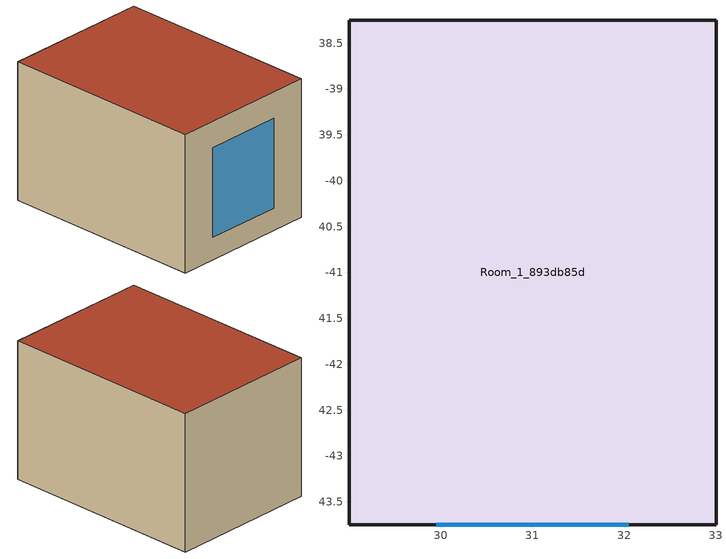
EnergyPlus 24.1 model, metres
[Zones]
Room_1_893db85d
 floor ground (Generic Ground Slab): 33,-38.25 33,-43.75 29,-43.75 29,-38.25 z0
 wall outside (Generic Exterior Wall): 33,-38.25 29,-38.25 29,-43.75 33,-43.75 33,-38.25 z0:3.7
 window (PVSD): 29.95,-43.75 32.05,-43.75 z0.6:3
 roof outside (Generic Roof): 29,-38.25 29,-43.75 33,-43.75 33,-38.25 z3.7
shading: 29.95,-43.75 32.05,-43.75 z0.6:3
[Building]
Simulation_0910_WMB&#13&#10: North Axis {deg}=0; Terrain=City; Solar Distribution=FullExteriorWithReflections
[Site:Location]
Site 1: Latitude {deg}=0; Longitude {deg}=0; Time Zone {hr}=0; Elevation {m}=0
[SizingPeriod:DesignDay] Day of Month=21; Dry-Bulb Temperature Range Modifier Type=DefaultMultipliers; Barometric Pressure {Pa}=101109; Rain Indicator=No; Snow Indicator=No; Daylight Saving Time Indicator=No; Begin Environment Reset Mode=FullResetAtBeginEnvironment
Name | Month | Day Type | Maximum Dry-Bulb Temperature {C} | Daily Dry-Bulb Temperature Range {deltaC} | Humidity Condition Type | Wetbulb or DewPoint at Maximum Dry-Bulb {C} | Wind Speed {m/s} | Wind Direction {deg} | Solar Model Indicator | ASHRAE Clear Sky Optical Depth for Beam Irradiance (taub) | ASHRAE Clear Sky Optical Depth for Diffuse Irradiance (taud) | Enthalpy at Maximum Dry-Bulb {J/kg} | Sky Clearness
SHENZHEN Ann Clg .4% Condns DB=>MWB | 7 | SummerDesignDay | 33.8 | 5.3 | Wetbulb | 26.5 | 3.4 | 220 | ASHRAETau | 0.685 | 1.554
SHENZHEN Ann Clg .4% Condns DP=>MDB | 7 | SummerDesignDay | 30.2 | 5.3 | Dewpoint | 28.2 | 3.4 | 220 | ASHRAETau | 0.685 | 1.554
SHENZHEN Ann Clg .4% Condns Enth=>MDB | 7 | SummerDesignDay | 31.3 | 5.3 | Enthalpy |  | 3.4 | 220 | ASHRAETau | 0.685 | 1.554 | 94500
SHENZHEN Ann Clg .4% Condns WB=>MDB | 7 | SummerDesignDay | 31 | 5.3 | Wetbulb | 28.8 | 3.4 | 220 | ASHRAETau | 0.685 | 1.554
SHENZHEN Ann Htg 99.6% Condns DB | 1 | WinterDesignDay | 6.9 | 0 | Wetbulb | 6.9 | 4.5 | 20 | ASHRAEClearSky |  |  |  | 0
SHENZHEN Ann Htg Wind 99.6% Condns WS=>MCDB | 1 | WinterDesignDay | 11.9 | 0 | Wetbulb | 11.9 | 8.4 | 20 | ASHRAEClearSky |  |  |  | 0
SHENZHEN Ann Hum_n 99.6% Condns DP=>MCDB | 1 | WinterDesignDay | 12.3 | 0 | Dewpoint | -5.1 | 4.5 | 20 | ASHRAEClearSky |  |  |  | 0
[Site:WaterMainsTemperature]
Calculation Method=CorrelationFromWeatherFile
[Material] Thermal Absorptance=0.9
Name | Roughness | Thickness {m} | Conductivity {W/m-K} | Density {kg/m3} | Specific Heat {J/kg-K} | Solar Absorptance | Visible Absorptance
Generic 50mm Insulation | MediumRough | 0.05 | 0.03 | 43 | 1210 | 0.7 | 0.7
Generic Acoustic Tile | MediumSmooth | 0.02 | 0.06 | 368 | 590 | 0.2 | 0.2
Generic Brick | MediumRough | 0.1 | 0.9 | 1920 | 790 | 0.65 | 0.65
Generic Ceiling Air Gap | Smooth | 0.1 | 0.556 | 1.28 | 1000 | 0.7 | 0.7
Generic Gypsum Board | MediumSmooth | 0.0127 | 0.16 | 800 | 1090 | 0.5 | 0.5
Generic HW Concrete | MediumRough | 0.2 | 1.95 | 2240 | 900 | 0.8 | 0.8
Generic LW Concrete | MediumRough | 0.1 | 0.53 | 1280 | 840 | 0.8 | 0.8
Generic Roof Membrane | MediumRough | 0.01 | 0.16 | 1120 | 1460 | 0.65 | 0.65
Generic Wall Air Gap | Smooth | 0.1 | 0.667 | 1.28 | 1000 | 0.7 | 0.7
[WindowMaterial:Glazing]
Window_Material_1: Optical Data Type=SpectralAverage; Thickness {m}=0.003; Solar Transmittance at Normal Incidence=0.6; Front Side Solar Reflectance at Normal Incidence=0.075; Back Side Solar Reflectance at Normal Incidence=0.075; Visible Transmittance at Normal Incidence=0.6; Front Side Visible Reflectance at Normal Incidence=0.075; Back Side Visible Reflectance at Normal Incidence=0.075; Infrared Transmittance at Normal Incidence=0; Front Side Infrared Hemispherical Emissivity=0.84; Back Side Infrared Hemispherical Emissivity=0.84; Conductivity {W/m-K}=0.9; Dirt Correction Factor for Solar and Visible Transmittance=1; Solar Diffusing=No
[WindowMaterial:Blind]
Test_PVSD: Slat Orientation=Horizontal; Slat Width {m}=0.01; Slat Separation {m}=0.14; Slat Thickness {m}=0.005; Slat Angle {deg}=31; Slat Conductivity {W/m-K}=221; Slat Beam Solar Transmittance=0; Front Side Slat Beam Solar Reflectance=0.5; Back Side Slat Beam Solar Reflectance=0.5; Slat Diffuse Solar Transmittance=0; Front Side Slat Diffuse Solar Reflectance=0.5; Back Side Slat Diffuse Solar Reflectance=0.5; Slat Beam Visible Transmittance=0; Front Side Slat Beam Visible Reflectance=0.5; Back Side Slat Beam Visible Reflectance=0.5; Slat Diffuse Visible Transmittance=0; Front Side Slat Diffuse Visible Reflectance=0.5; Back Side Slat Diffuse Visible Reflectance=0.5; Slat Infrared Hemispherical Transmittance=0; Front Side Slat Infrared Hemispherical Emissivity=0.9; Back Side Slat Infrared Hemispherical Emissivity=0.9; Blind to Glass Distance {m}=0.1; Blind Top Opening Multiplier=0.5; Blind Bottom Opening Multiplier=0.5; Blind Left Side Opening Multiplier=0.5; Blind Right Side Opening Multiplier=0.5; Minimum Slat Angle {deg}=0; Maximum Slat Angle {deg}=180
[Construction]
Generic Exterior Wall: Generic Brick, Generic LW Concrete, Generic 50mm Insulation, Generic Wall Air Gap, Generic Gypsum Board
Generic Ground Slab: Generic 50mm Insulation, Generic HW Concrete
Generic Roof: Generic Roof Membrane, Generic 50mm Insulation, Generic LW Concrete, Generic Ceiling Air Gap, Generic Acoustic Tile
PVSD: Window_Material_1
PVSD_Shaded: Window_Material_1, Test_PVSD
[Space]
Room_1_893db85d_Space: Zone=Room_1_893db85d; Space Type=Generic Office Program
[SpaceList]
Generic Office Program: Room_1_893db85d_Space
[Zone]
Room_1_893db85d: Multiplier=1; Ceiling Height {m}=3.7; Volume {m3}=81.4; Part of Total Floor Area=Yes
[WindowShadingControl]
Shading Control 1: Zone=Room_1_893db85d; Shading Type=InteriorBlind; Construction with Shading=PVSD_Shaded; Shading Control Type=AlwaysOn; Shading Control Is Scheduled=No; Glare Control Is Active=No; Shading Device Material=Test_PVSD; Type of Slat Angle Control for Blinds=ScheduledSlatAngle; Slat Angle Schedule=Always On; Multiple Surface Control Type=Sequential; Fenestration Surface 1=Window_338a41f4
[ShadingProperty:Reflectance]
Shading Surface=Window_338a41f4 1; Fraction of Shading Surface That Is Glazed=1; Glazing Construction=PVSD
[People]
Generic Office People: Zone or ZoneList or Space or SpaceList=Generic Office Program; Number of People Schedule=Generic Office Occupancy; Number of People Calculation Method=People/Area; People per Floor Area {person/m2}=0.0565; Fraction Radiant=0.3; Activity Level Schedule=Seated Adult Activity
[Lights]
Generic Office Lighting: Zone or ZoneList or Space or SpaceList=Generic Office Program; Schedule=Generic Office Lighting; Design Level Calculation Method=Watts/Area; Watts per Floor Area {W/m2}=10.55; Return Air Fraction=0; Fraction Radiant=0.7; Fraction Visible=0.2; Fraction Replaceable=1
[ElectricEquipment]
Generic Office Equipment: Zone or ZoneList or Space or SpaceList=Generic Office Program; Schedule=Generic Office Equipment; Design Level Calculation Method=Watts/Area; Watts per Floor Area {W/m2}=10.33; Fraction Latent=0; Fraction Radiant=0.5; Fraction Lost=0
[ZoneInfiltration:DesignFlowRate]
Generic Office Infiltration: Zone or ZoneList or Space or SpaceList=Generic Office Program; Schedule=Generic Office Infiltration; Design Flow Rate Calculation Method=Flow/ExteriorArea; Flow Rate per Exterior Surface Area {m3/s-m2}=0.0002266; Constant Term Coefficient=1; Temperature Term Coefficient=0; Velocity Term Coefficient=0
[DesignSpecification:OutdoorAir]
Generic Office Ventilation: Outdoor Air Method=Sum; Outdoor Air Flow per Person {m3/s-person}=0.00236; Outdoor Air Flow per Zone Floor Area {m3/s-m2}=0.000305; Outdoor Air Flow per Zone {m3/s}=0; Outdoor Air Flow Air Changes per Hour {1/hr}=0
[DesignSpecification:OutdoorAir:SpaceList]
Room_1_893db85d DSOA Space List: Space 1=Room_1_893db85d_Space; Space 1 Design Specification Outdoor Air Object=Generic Office Ventilation
[Sizing:Zone]
Room_1_893db85d: Zone Cooling Design Supply Air Temperature Input Method=SupplyAirTemperature; Zone Cooling Design Supply Air Temperature {C}=14; Zone Cooling Design Supply Air Temperature Difference {deltaC}=11.11; Zone Heating Design Supply Air Temperature Input Method=SupplyAirTemperature; Zone Heating Design Supply Air Temperature {C}=40; Zone Heating Design Supply Air Temperature Difference {deltaC}=11.11; Zone Cooling Design Supply Air Humidity Ratio {kgWater/kgDryAir}=0.0085; Zone Heating Design Supply Air Humidity Ratio {kgWater/kgDryAir}=0.008; Design Specification Outdoor Air Object=Room_1_893db85d DSOA Space List; Cooling Design Air Flow Method=DesignDay; Cooling Design Air Flow Rate {m3/s}=0; Cooling Minimum Air Flow per Zone Floor Area {m3/s-m2}=0.000762; Cooling Minimum Air Flow {m3/s}=0; Cooling Minimum Air Flow Fraction=0; Heating Design Air Flow Method=DesignDay; Heating Design Air Flow Rate {m3/s}=0; Heating Maximum Air Flow per Zone Floor Area {m3/s-m2}=0.002032; Heating Maximum Air Flow {m3/s}=0.141576; Heating Maximum Air Flow Fraction=0.3; Account for Dedicated Outdoor Air System=No; Zone Load Sizing Method=Sensible Load Only No Latent Load; Zone Latent Cooling Design Supply Air Humidity Ratio Input Method=HumidityRatioDifference; Zone Cooling Design Supply Air Humidity Ratio Difference {kgWater/kgDryAir}=0.005; Zone Latent Heating Design Supply Air Humidity Ratio Input Method=HumidityRatioDifference; Zone Humidification Design Supply Air Humidity Ratio Difference {kgWater/kgDryAir}=0.005
[ZoneControl:Thermostat]
Room_1_893db85d Thermostat: Zone or ZoneList=Room_1_893db85d; Control Type Schedule=Room_1_893db85d Thermostat Schedule; Control 1=Generic Office Setpoints; Temperature Difference Between Cutout And Setpoint {deltaC}=0
[ThermostatSetpoint:DualSetpoint]
Generic Office Setpoints: Heating Setpoint Temperature Schedule=Generic Office Heating; Cooling Setpoint Temperature Schedule=Generic Office Cooling
[ZoneHVAC:IdealLoadsAirSystem]
Room_1_893db85d Ideal Loads Air System: Maximum Heating Supply Air Temperature {C}=50; Minimum Cooling Supply Air Temperature {C}=13; Heating Limit=LimitCapacity; Maximum Sensible Heating Capacity {W}=Autosize; Cooling Limit=LimitFlowRateAndCapacity; Maximum Cooling Air Flow Rate {m3/s}=Autosize; Maximum Total Cooling Capacity {W}=Autosize; Dehumidification Control Type=None; Design Specification Outdoor Air Object=Generic Office Ventilation; Demand Controlled Ventilation Type=None; Outdoor Air Economizer Type=DifferentialDryBulb; Sensible Heat Recovery Effectiveness=0; Latent Heat Recovery Effectiveness=0
[Zone equipment]
Room_1_893db85d: Room_1_893db85d Ideal Loads Air System
[ExternalInterface:Variable] Initial Value=0
Slat Angle; Slat Location
[Schedule:Day:Interval]
OfficeMedium BLDG_LIGHT_SCH_2013_Sun: No, 06:00, 0.05, 18:00, 0.0431163, 24:00, 0.05
Schedule Day 9: No, 05:00, 0.05, 06:00, 0.1, 07:00, 0.0862326, 08:00, 0.258698, 17:00, 0.776093, 18:00, 0.431163, 20:00, 0.258698, 22:00, 0.172465, 23:00, 0.0862326, 24:00, 0.0431163
Schedule Day 10; OfficeMedium BLDG_LIGHT_SCH_2013_Sat 1: No, 06:00, 0.05, 08:00, 0.0862326, 12:00, 0.258698, 17:00, 0.129349, 19:00, 0.0431163, 24:00, 0.05
OfficeMedium BLDG_LIGHT_SCH_2013_SmrDsn 1; OfficeMedium BLDG_EQUIP_SCH_2013_SmrDsn 1; Always On_Day Schedule; OfficeMedium INFIL_SCH_PNNL_Default; OfficeMedium INFIL_SCH_PNNL_Default 1: No, 24:00, 1
OfficeMedium BLDG_LIGHT_SCH_2013_WntrDsn 1; OfficeMedium BLDG_OCC_SCH_WntrDsn 1; OfficeMedium BLDG_EQUIP_SCH_2013_WntrDsn 1: No, 24:00, 0
OfficeMedium BLDG_OCC_SCH_Default; OfficeMedium BLDG_OCC_SCH_Default 1: No, 06:00, 0, 18:00, 0.05, 24:00, 0
Schedule Day 11: No, 06:00, 0, 07:00, 0.1, 08:00, 0.2, 12:00, 0.95, 13:00, 0.5, 17:00, 0.95, 18:00, 0.3, 22:00, 0.1, 24:00, 0.05
Schedule Day 12: No, 06:00, 0, 08:00, 0.1, 12:00, 0.3, 17:00, 0.1, 19:00, 0.05, 24:00, 0
OfficeMedium BLDG_OCC_SCH_SmrDsn 1: No, 06:00, 0, 22:00, 1, 24:00, 0.05
Seated Adult Activity_Day Schedule: No, 24:00, 120
OfficeMedium BLDG_EQUIP_SCH_2013_Sun: No, 06:00, 0.230755, 18:00, 0.288107, 24:00, 0.230755
Schedule Day 5: No, 06:00, 0.307674, 08:00, 0.381235, 12:00, 0.857778, 13:00, 0.76247, 17:00, 0.857778, 18:00, 0.476543, 24:00, 0.381235
Schedule Day 6; OfficeMedium BLDG_EQUIP_SCH_2013_Sat 1: No, 06:00, 0.230755, 08:00, 0.381235, 12:00, 0.476543, 17:00, 0.33358, 19:00, 0.285926, 24:00, 0.230755
OfficeMedium HTGSETP_SCH_YES_OPTIMUM_Default; OfficeMedium HTGSETP_SCH_YES_OPTIMUM_Default_SmrDsn 1; OfficeMedium HTGSETP_SCH_YES_OPTIMUM_Default 1: No, 24:00, 15.6
Schedule Day 3: No, 05:00, 15.6, 06:00, 17.8, 07:00, 20, 22:00, 21, 24:00, 15.6
Schedule Day 4: No, 05:00, 15.6, 06:00, 17.8, 07:00, 20, 17:00, 21, 24:00, 15.6
OfficeMedium HTGSETP_SCH_YES_OPTIMUM_WntrDsn 1: No, 05:00, 15.6, 06:00, 17.6, 07:00, 19.6, 22:00, 21, 24:00, 15.6
OfficeMedium CLGSETP_SCH_YES_OPTIMUM_Default; OfficeMedium CLGSETP_SCH_YES_OPTIMUM_Default_WntrDsn 1; OfficeMedium CLGSETP_SCH_YES_OPTIMUM_Default 1: No, 24:00, 26.7
Schedule Day 7: No, 05:00, 26.7, 06:00, 25.6, 07:00, 25, 22:00, 24, 24:00, 26.7
Schedule Day 8: No, 05:00, 26.7, 06:00, 25.7, 07:00, 25, 17:00, 24, 24:00, 26.7
OfficeMedium CLGSETP_SCH_YES_OPTIMUM_SmrDsn 1: No, 05:00, 26.7, 06:00, 25.7, 07:00, 25, 22:00, 24, 24:00, 26.7
OfficeMedium INFIL_SCH_PNNL_Sat_WntrDsn 1; Schedule Day 2: No, 06:00, 1, 18:00, 0.25, 24:00, 1
OfficeMedium INFIL_SCH_PNNL_Wkdy_SmrDsn 1; Schedule Day 1: No, 06:00, 1, 22:00, 0.25, 24:00, 1
[Schedule:Week:Daily]
Generic Office Lighting Week Rule - Jan1-Dec31: OfficeMedium BLDG_LIGHT_SCH_2013_Sun, Schedule Day 9, Schedule Day 9, Schedule Day 9, Schedule Day 9, Schedule Day 9, Schedule Day 10, OfficeMedium BLDG_LIGHT_SCH_2013_Sat 1, OfficeMedium BLDG_LIGHT_SCH_2013_SmrDsn 1, OfficeMedium BLDG_LIGHT_SCH_2013_WntrDsn 1, OfficeMedium BLDG_LIGHT_SCH_2013_Sun, OfficeMedium BLDG_LIGHT_SCH_2013_Sun
Generic Office Occupancy Week Rule - Jan1-Dec31: OfficeMedium BLDG_OCC_SCH_Default, Schedule Day 11, Schedule Day 11, Schedule Day 11, Schedule Day 11, Schedule Day 11, Schedule Day 12, OfficeMedium BLDG_OCC_SCH_Default 1, OfficeMedium BLDG_OCC_SCH_SmrDsn 1, OfficeMedium BLDG_OCC_SCH_WntrDsn 1, OfficeMedium BLDG_OCC_SCH_Default, OfficeMedium BLDG_OCC_SCH_Default
Seated Adult Activity Week Rule - Jan1-Dec31: Seated Adult Activity_Day Schedule, Seated Adult Activity_Day Schedule, Seated Adult Activity_Day Schedule, Seated Adult Activity_Day Schedule, Seated Adult Activity_Day Schedule, Seated Adult Activity_Day Schedule, Seated Adult Activity_Day Schedule, Seated Adult Activity_Day Schedule, Seated Adult Activity_Day Schedule, Seated Adult Activity_Day Schedule, Seated Adult Activity_Day Schedule, Seated Adult Activity_Day Schedule
Generic Office Equipment Week Rule - Jan1-Dec31: OfficeMedium BLDG_EQUIP_SCH_2013_Sun, Schedule Day 5, Schedule Day 5, Schedule Day 5, Schedule Day 5, Schedule Day 5, Schedule Day 6, OfficeMedium BLDG_EQUIP_SCH_2013_Sat 1, OfficeMedium BLDG_EQUIP_SCH_2013_SmrDsn 1, OfficeMedium BLDG_EQUIP_SCH_2013_WntrDsn 1, OfficeMedium BLDG_EQUIP_SCH_2013_Sun, OfficeMedium BLDG_EQUIP_SCH_2013_Sun
Generic Office Heating Week Rule - Jan1-Dec31: OfficeMedium HTGSETP_SCH_YES_OPTIMUM_Default, Schedule Day 3, Schedule Day 3, Schedule Day 3, Schedule Day 3, Schedule Day 3, Schedule Day 4, OfficeMedium HTGSETP_SCH_YES_OPTIMUM_Default 1, OfficeMedium HTGSETP_SCH_YES_OPTIMUM_Default_SmrDsn 1, OfficeMedium HTGSETP_SCH_YES_OPTIMUM_WntrDsn 1, OfficeMedium HTGSETP_SCH_YES_OPTIMUM_Default, OfficeMedium HTGSETP_SCH_YES_OPTIMUM_Default
Generic Office Cooling Week Rule - Jan1-Dec31: OfficeMedium CLGSETP_SCH_YES_OPTIMUM_Default, Schedule Day 7, Schedule Day 7, Schedule Day 7, Schedule Day 7, Schedule Day 7, Schedule Day 8, OfficeMedium CLGSETP_SCH_YES_OPTIMUM_Default 1, OfficeMedium CLGSETP_SCH_YES_OPTIMUM_SmrDsn 1, OfficeMedium CLGSETP_SCH_YES_OPTIMUM_Default_WntrDsn 1, OfficeMedium CLGSETP_SCH_YES_OPTIMUM_Default, OfficeMedium CLGSETP_SCH_YES_OPTIMUM_Default
Always On Week Rule - Jan1-Dec31: Always On_Day Schedule, Always On_Day Schedule, Always On_Day Schedule, Always On_Day Schedule, Always On_Day Schedule, Always On_Day Schedule, Always On_Day Schedule, Always On_Day Schedule, Always On_Day Schedule, Always On_Day Schedule, Always On_Day Schedule, Always On_Day Schedule
Generic Office Infiltration Week Rule - Jan1-Dec31: OfficeMedium INFIL_SCH_PNNL_Default, Schedule Day 1, Schedule Day 1, Schedule Day 1, Schedule Day 1, Schedule Day 1, Schedule Day 2, OfficeMedium INFIL_SCH_PNNL_Default 1, OfficeMedium INFIL_SCH_PNNL_Wkdy_SmrDsn 1, OfficeMedium INFIL_SCH_PNNL_Sat_WntrDsn 1, OfficeMedium INFIL_SCH_PNNL_Default, OfficeMedium INFIL_SCH_PNNL_Default
[Schedule:Year]
Generic Office Lighting: Generic Office Lighting Week Rule - Jan1-Dec31, 1, 1, 12, 31
Generic Office Occupancy: Generic Office Occupancy Week Rule - Jan1-Dec31, 1, 1, 12, 31
Seated Adult Activity: Seated Adult Activity Week Rule - Jan1-Dec31, 1, 1, 12, 31
Generic Office Equipment: Generic Office Equipment Week Rule - Jan1-Dec31, 1, 1, 12, 31
Generic Office Heating: Generic Office Heating Week Rule - Jan1-Dec31, 1, 1, 12, 31
Generic Office Cooling: Generic Office Cooling Week Rule - Jan1-Dec31, 1, 1, 12, 31
Always On: Always On Week Rule - Jan1-Dec31, 1, 1, 12, 31
Generic Office Infiltration: Generic Office Infiltration Week Rule - Jan1-Dec31, 1, 1, 12, 31
[Schedule:Compact]
Room_1_893db85d Thermostat Schedule: Through: 12/31, For: AllDays, Until: 24:00, 4
